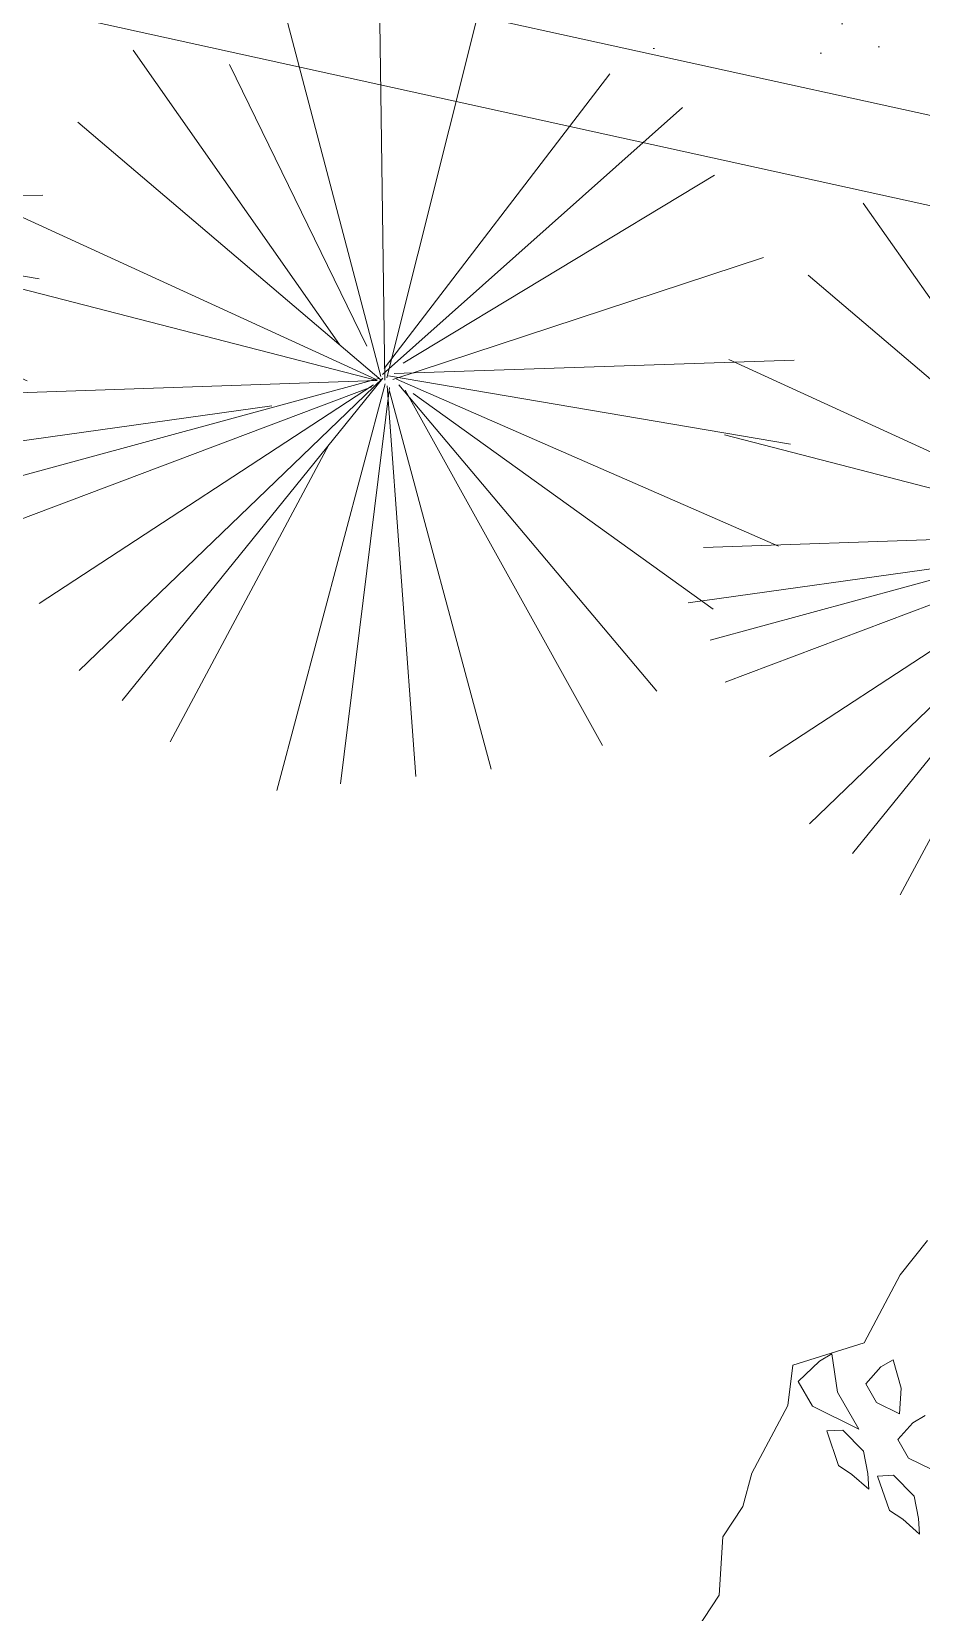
# Model space of a CAD drawing. Header units: metres. Extents: x 12093 to 20303, y 514 to 1412.
# Drawn here: x 19795.147 to 19796.663, y 681.08 to 683.775 of the extents above; entities that cross this region are included whole.
import ezdxf

# ---------------------------------------------------------------- set-up
doc = ezdxf.new("R2010")
doc.units = ezdxf.units.M
doc.layers.get('0').update_dxf_attribs({"lineweight": 13})
for name, color, linetype, lineweight in [('AMBI-GRASS', 104, 'Continuous', 20), ('grass', 64, 'Continuous', 13), ('MANZANAS-ORIGINALES', 147, 'Continuous', 9)]:
    doc.layers.add(name, color=color, linetype=linetype, lineweight=lineweight)

# ---------------------------------------------------------------- blocks, each defined once
blk = doc.blocks.new('ghgfghgh')
at = {"layer": 'grass'}
for p, q in [((20000.5655, 664.842), (20000.5946, 664.8789)), ((20000.5268, 664.7692), (20000.5655, 664.842)), ((20000.45, 664.745), (20000.5268, 664.7692)), ((20000.5268, 664.7692), (20000.5268, 664.7692)), ((20000.4788, 664.7495), (20000.456, 664.7275)), ((20000.4921, 664.7571), (20000.4788, 664.7495)), ((20000.498, 664.7162), (20000.4921, 664.7571)), ((20000.5578, 664.7508), (20000.5445, 664.7431)), ((20000.5665, 664.7203), (20000.5578, 664.7508)), ((20000.4448, 664.7017), (20000.45, 664.745)), ((20000.5445, 664.7431), (20000.5284, 664.7249)), ((20000.456, 664.7275), (20000.4714, 664.7009)), ((20000.521, 664.6763), (20000.498, 664.7162)), ((20000.5284, 664.7249), (20000.5399, 664.705)), ((20000.5647, 664.6927), (20000.5665, 664.7203)), ((20000.4061, 664.6289), (20000.4448, 664.7017)), ((20000.4714, 664.7009), (20000.521, 664.6763)), ((20000.5399, 664.705), (20000.5647, 664.6927)), ((20000.5791, 664.6832), (20000.5629, 664.6651)), ((20000.5923, 664.6909), (20000.5791, 664.6832)), ((20000.4867, 664.6743), (20000.5039, 664.6753)), ((20000.4993, 664.6372), (20000.4867, 664.6743)), ((20000.5039, 664.6753), (20000.5259, 664.6525)), ((20000.5629, 664.6651), (20000.5745, 664.6451)), ((20000.5259, 664.6525), (20000.5307, 664.6287)), ((20000.5745, 664.6451), (20000.5993, 664.6329)), ((20000.3965, 664.5931), (20000.4061, 664.6289)), ((20000.5136, 664.6277), (20000.4993, 664.6372)), ((20000.5318, 664.6116), (20000.5136, 664.6277)), ((20000.5307, 664.6287), (20000.5318, 664.6116)), ((20000.5412, 664.6259), (20000.5584, 664.627)), ((20000.5584, 664.627), (20000.5804, 664.6042)), ((20000.5538, 664.5889), (20000.5412, 664.6259)), ((20000.375, 664.5605), (20000.3965, 664.5931)), ((20000.5804, 664.6042), (20000.5852, 664.5804)), ((20000.5681, 664.5794), (20000.5538, 664.5889)), ((20000.5863, 664.5633), (20000.5681, 664.5794)), ((20000.5852, 664.5804), (20000.5863, 664.5633)), ((20000.3709, 664.4977), (20000.375, 664.5605)), ((20000.3386, 664.4488), (20000.3709, 664.4977))]:
    blk.add_line(p, q, dxfattribs=at)
blk = doc.blocks.new('Arbust11')
for p, q in [((0.0378, 0.4871), (-0.0937, 0.9403)), ((0.0408, 0.4825), (0.0377, 0.9348)), ((0.0408, 0.5449), (0.1405, 0.941)), ((-0.1618, 0.888), (0.0377, 0.4856)), ((0.0439, 0.4856), (0.3088, 0.8724)), ((0.0595, 0.5199), (0.1997, 0.8474)), ((0.0377, 0.4856), (-0.274, 0.8225)), ((-0.0621, 0.5573), (-0.3332, 0.7944)), ((0.0439, 0.4794), (0.3805, 0.7788)), ((-0.3488, 0.7476), (0.0408, 0.4856)), ((0.0283, 0.4856), (-0.3738, 0.7039)), ((0.047, 0.4794), (0.4366, 0.6759)), ((0.0314, 0.4856), (-0.4049, 0.6104)), ((-0.433, 0.5262), (0.0439, 0.4825)), ((0.0533, 0.4887), (0.474, 0.5137)), ((0.047, 0.4856), (0.499, 0.4263)), ((0.0439, 0.4825), (-0.4267, 0.4669)), ((-0.0527, 0.4794), (-0.4267, 0.3952)), ((0.0408, 0.4762), (-0.3893, 0.2673)), ((0.0408, 0.47), (-0.3364, 0.2174)), ((0.0408, 0.4731), (-0.274, 0.1581)), ((0.0501, 0.4794), (0.2901, 0.0832)), ((0.0501, 0.4731), (0.4304, 0.2454)), ((0.0533, 0.47), (0.1935, 0.0177)), ((0.0564, 0.4762), (0.3649, 0.1425)), ((0.072, 0.4762), (0.4647, 0.3484)), ((0.0377, 0.4669), (-0.2117, 0.0988)), ((0.0501, 0.4544), (-0.1088, 0.0209)), ((0.0501, 0.4638), (-0.0215, 0.0146)), ((0.0533, 0.4451), (0.0907, 0.0271))]:
    blk.add_line(p, q)

msp = doc.modelspace()

# ---------------------------------------------------------------- hatches: boundary and pattern name
at = {"layer": 'grass'}
h = msp.add_hatch(dxfattribs=at)
h.set_pattern_fill('AR-CONC', color=256, scale=0.002, style=0)
h.set_pattern_definition([(50, (19136.99335, 73.14804), (0.36436934, -0.03187817), [0.0381, -0.4191]), (355, (19136.99335, 73.14804), (-0.07048565, 0.38211329), [0.03048, -0.33528]), (100.451, (19137.0237, 73.1454), (0.293885, 0.35023338), [0.03238, -0.35618]), (46.1842, (19136.99335, 73.24964), (0.54215808, -0.08408466), [0.05715, -0.62865]), (96.6356, (19137.03853, 73.24264), (0.47480847, 0.4948511), [0.04857, -0.53427]), (351.184, (19136.99335, 73.24964), (0.4748092, 0.49485024), [0.04572, -0.50292]), (21, (19137.04415, 73.22424), (0.30322976, -0.20453104), [0.0381, -0.4191]), (326, (19137.04415, 73.22424), (0.12360406, 0.36837593), [0.03048, -0.33528]), (71.4514, (19137.06942, 73.2072), (0.42683298, 0.16384572), [0.03238, -0.35618]), (37.5, (19136.99335, 73.14804), (0.006177207, 0.169110078), [0, -0.331216, 0, -0.34036, 0, -0.33655]), (7.5, (19136.99335, 73.14804), (0.133639325, 0.20036115), [0, -0.194056, 0, -0.323596, 0, -0.12827]), (327.5, (19136.88007, 73.14804), (0.27118119, -0.011457488), [0, -0.127, 0, -0.39624, 0, -0.52578]), (317.5, (19136.82927, 73.14804), (0.29625836, 0.05085298), [0, -0.1651, 0, -0.263144, 0, -0.37338])])
h.paths.add_polyline_path([(19796.5385, 685.9422, 0.001571), (19796.5277, 685.9748), (19795.7251, 686.1514), (19795.3992, 683.9134), (19798.5472, 683.2207), (19798.6411, 684.2396, -0.301402)])

# ---------------------------------------------------------------- linework, layer by layer
at = {"layer": 'MANZANAS-ORIGINALES'}
for p, q in [((19803.5345, 682.1234), (19712.657, 702.1187)), ((19803.4423, 681.9901), (19712.6246, 701.9716))]:
    msp.add_line(p, q, dxfattribs=at)

# ---------------------------------------------------------------- block references
at = {"layer": 'AMBI-GRASS', "ltscale": 0.05, "xscale": 1.499999999998325, "yscale": 1.499999999998325, "zscale": 1.499999999998325, "rotation": 49.16166176348414}
for p in [(19794.97, 682.9426), (19796.2499, 682.6611), (19797.4938, 682.4001)]:
    msp.add_blockref('Arbust11', p, dxfattribs=at)
at = {"layer": 'Defpoints', "lineweight": 20, "xscale": 1.586003757394792, "yscale": 1.586003757394792, "zscale": 1.586003757394792}
msp.add_blockref('ghgfghgh', (-11924.3452, -372.7863), dxfattribs=at)

doc.saveas('drawing.dxf')
